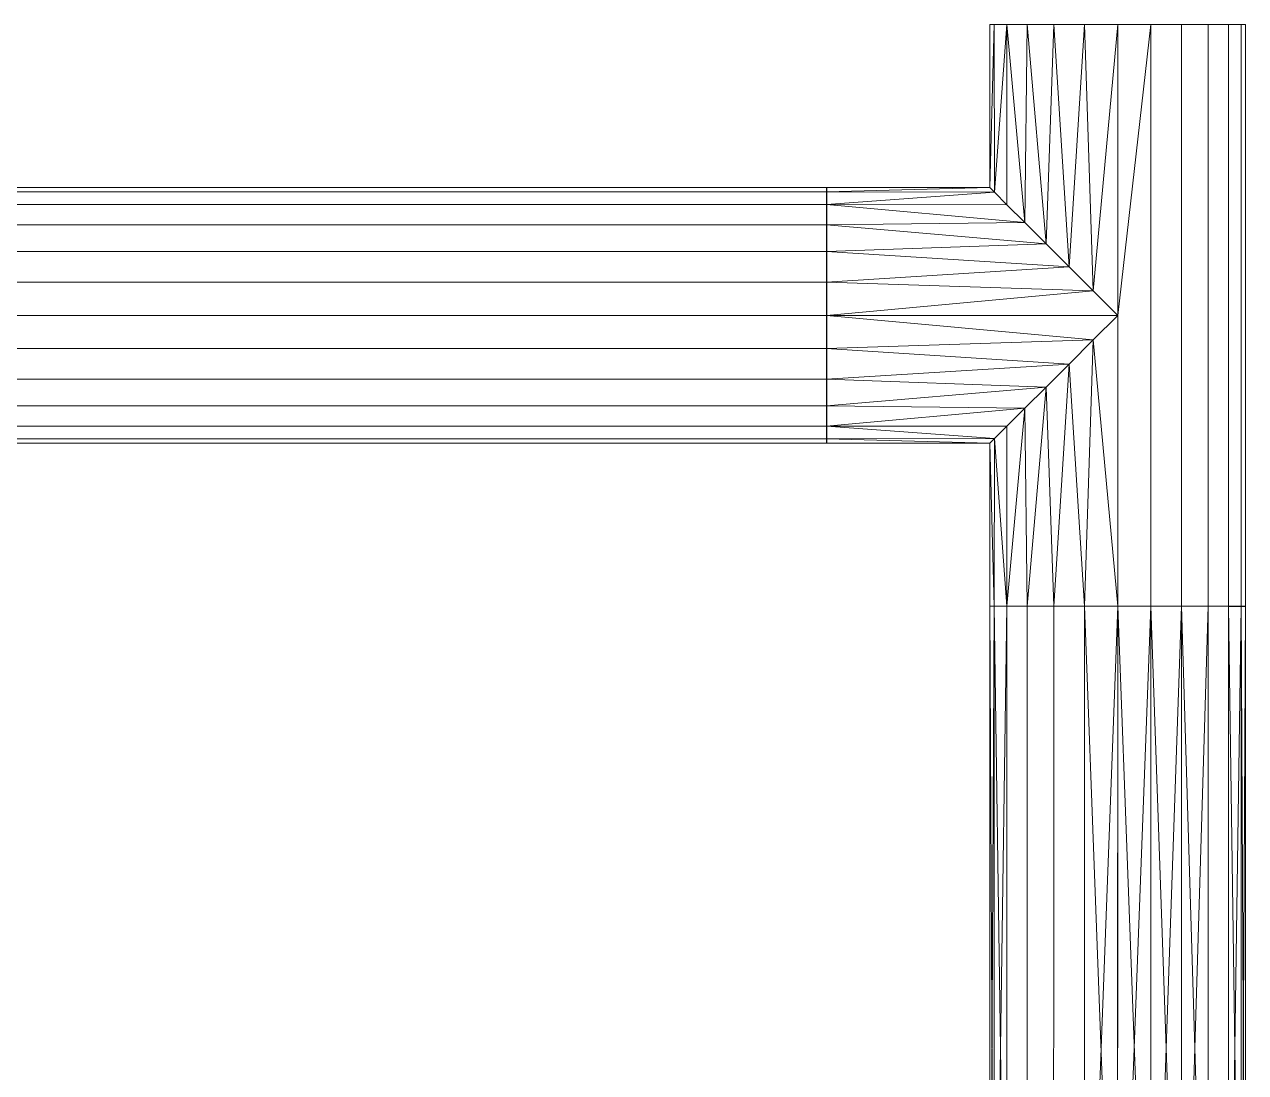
# Model space of a CAD drawing. Header units: inches. Extents: x -3325 to -59, y 5 to 733.
# Drawn here: x -1171.25 to -1164.97, y 140.47 to 145.86 of the extents above; entities that cross this region are included whole.
import ezdxf

# ---------------------------------------------------------------- set-up
doc = ezdxf.new("R2010")
doc.units = ezdxf.units.IN
doc.header["$MEASUREMENT"] = 0
doc.layers.add('P-PIPE', color=10, linetype='Continuous', lineweight=9)

# ---------------------------------------------------------------- blocks, each defined once
blk = doc.blocks.new('Tee - Welded - Generic - Standard-1086689-06 - Fifth Level')
at = {"layer": 'P-PIPE'}
mesh = blk.add_polyface(dxfattribs=at)
corners = [(-1.4961, -0.6575), (-1.4961, -0.6351, 0.1702), (-1.4961, -0.5694, 0.3287), (-1.4961, -0.4649, 0.4649), (-1.4961, -0.3287, 0.5694), (-1.4961, -0.1702, 0.6351), (-1.4961, 0, 0.6575), (-1.4961, 0.1702, 0.6351), (-1.4961, 0.3287, 0.5694), (-1.4961, 0.4649, 0.4649), (-1.4961, 0.5694, 0.3287), (-1.4961, 0.6351, 0.1702), (-1.4961, 0.6575), (-1.4961, 0.6351, -0.1702), (-1.4961, 0.5694, -0.3287), (-1.4961, 0.4649, -0.4649), (-1.4961, 0.3287, -0.5694), (-1.4961, 0.1702, -0.6351), (-1.4961, 0, -0.6575), (-1.4961, -0.1702, -0.6351), (-1.4961, -0.3287, -0.5694), (-1.4961, -0.4649, -0.4649), (-1.4961, -0.5694, -0.3287), (-1.4961, -0.6351, -0.1702)]
mesh.append_faces([[corners[k] for k in face] for face in [(20, 17, 18, 19)]], dxfattribs={"vtx0": -1})
mesh.append_faces([[corners[k] for k in face] for face in [(23, 17, 20), (11, 23, 8, 10)]], dxfattribs={"vtx0": -1, "vtx1": -1, "vtx2": -1})
mesh.append_faces([[corners[k] for k in face] for face in [(17, 23, 11, 14)]], dxfattribs={"vtx0": -1, "vtx1": -1, "vtx2": -1, "vtx3": -1})
mesh.append_faces([[corners[k] for k in face] for face in [(16, 17, 14, 15), (9, 10, 8)]], dxfattribs={"vtx1": -1})
mesh.append_faces([[corners[k] for k in face] for face in [(7, 8, 3, 6)]], dxfattribs={"vtx1": -1, "vtx2": -1})
mesh.append_faces([[corners[k] for k in face] for face in [(23, 0, 3, 8)]], dxfattribs={"vtx1": -1, "vtx2": -1, "vtx3": -1})
mesh.append_faces([[corners[k] for k in face] for face in [(12, 13, 14, 11)]], dxfattribs={"vtx2": -1})
mesh.append_faces([[corners[k] for k in face] for face in [(20, 21, 22, 23), (0, 1, 2, 3), (3, 4, 5, 6)]], dxfattribs={"vtx3": -1})
mesh = blk.add_polyface(dxfattribs=at)
corners = [(-1.4961, 0.6575), (-1.4961, 0.6351, 0.1702), (-1.4961, 0.5694, 0.3287), (-1.4961, 0.4649, 0.4649), (-1.4961, 0.3287, 0.5694), (-1.4961, 0.1702, 0.6351), (-1.4961, 0, 0.6575), (-1.4961, -0.1702, 0.6351), (-1.4961, -0.3287, 0.5694), (-1.4961, -0.4649, 0.4649), (-1.4961, -0.5694, 0.3287), (-1.4961, -0.6351, 0.1702), (-1.4961, -0.6575), (-0.6575, -0.6575), (-0.6336, -0.6336, 0.1755), (-0.5691, -0.5691, 0.3293), (-0.4771, -0.4771, 0.4524), (-0.3685, -0.3685, 0.5445), (-0.2501, -0.2501, 0.608), (-0.1263, -0.1263, 0.6452), (0, 0, 0.6575), (0.1263, -0.1263, 0.6452), (0.2501, -0.2501, 0.608), (0.3685, -0.3685, 0.5445), (0.4771, -0.4771, 0.4524), (0.5691, -0.5691, 0.3293), (0.6336, -0.6336, 0.1755), (0.6575, -0.6575), (1.4961, -0.6575), (1.4961, -0.6351, 0.1702), (1.4961, -0.5694, 0.3287), (1.4961, -0.4649, 0.4649), (1.4961, -0.3287, 0.5694), (1.4961, -0.1702, 0.6351), (1.4961, 0, 0.6575), (1.4961, 0.1702, 0.6351), (1.4961, 0.3287, 0.5694), (1.4961, 0.4649, 0.4649), (1.4961, 0.5694, 0.3287), (1.4961, 0.6351, 0.1702), (1.4961, 0.6575)]
mesh.append_faces([[corners[k] for k in face] for face in [(13, 11, 12)]], dxfattribs={"vtx0": -1})
mesh.append_faces([[corners[k] for k in face] for face in [(27, 29, 26), (25, 30, 24), (11, 14, 10), (9, 17, 8), (16, 10, 15), (23, 32, 22), (21, 34, 20), (22, 33, 21), (33, 22, 32), (19, 7, 18), (7, 19, 6)]], dxfattribs={"vtx0": -1, "vtx1": -1})
mesh.append_faces([[corners[k] for k in face] for face in [(30, 25, 26), (24, 30, 31), (8, 17, 18), (21, 33, 34), (18, 7, 8), (20, 5, 6)]], dxfattribs={"vtx0": -1, "vtx2": -1})
mesh.append_faces([[corners[k] for k in face] for face in [(20, 34, 35, 5)]], dxfattribs={"vtx0": -1, "vtx2": -1, "vtx3": -1})
mesh.append_faces([[corners[k] for k in face] for face in [(28, 29, 27)]], dxfattribs={"vtx1": -1})
mesh.append_faces([[corners[k] for k in face] for face in [(29, 30, 26), (31, 32, 23), (23, 24, 31), (13, 14, 11), (14, 15, 10), (16, 17, 9), (9, 10, 16), (19, 20, 6)]], dxfattribs={"vtx1": -1, "vtx2": -1})
mesh.append_faces([[corners[k] for k in face] for face in [(38, 39, 1, 2), (36, 37, 3, 4), (37, 38, 2, 3), (35, 36, 4, 5)]], dxfattribs={"vtx1": -1, "vtx3": -1})
mesh.append_faces([[corners[k] for k in face] for face in [(39, 40, 0, 1)]], dxfattribs={"vtx3": -1})
mesh = blk.add_polyface(dxfattribs=at)
corners = [(-1.4961, -0.6575), (-1.4961, -0.6351, -0.1702), (-1.4961, -0.5694, -0.3287), (-1.4961, -0.4649, -0.4649), (-1.4961, -0.3287, -0.5694), (-1.4961, -0.1702, -0.6351), (-1.4961, 0, -0.6575), (-1.4961, 0.1702, -0.6351), (-1.4961, 0.3287, -0.5694), (-1.4961, 0.4649, -0.4649), (-1.4961, 0.5694, -0.3287), (-1.4961, 0.6351, -0.1702), (-1.4961, 0.6575), (1.4961, 0.6575), (1.4961, 0.6351, -0.1702), (1.4961, 0.5694, -0.3287), (1.4961, 0.4649, -0.4649), (1.4961, 0.3287, -0.5694), (1.4961, 0.1702, -0.6351), (1.4961, 0, -0.6575), (1.4961, -0.1702, -0.6351), (1.4961, -0.3287, -0.5694), (1.4961, -0.4649, -0.4649), (1.4961, -0.5694, -0.3287), (1.4961, -0.6351, -0.1702), (1.4961, -0.6575), (0.6575, -0.6575), (0.6336, -0.6336, -0.1755), (0.5691, -0.5691, -0.3293), (0.4771, -0.4771, -0.4524), (0.3685, -0.3685, -0.5445), (0.2501, -0.2501, -0.608), (0.1263, -0.1263, -0.6452), (0, 0, -0.6575), (-0.1263, -0.1263, -0.6452), (-0.2501, -0.2501, -0.608), (-0.3685, -0.3685, -0.5445), (-0.4771, -0.4771, -0.4524), (-0.5691, -0.5691, -0.3293), (-0.6336, -0.6336, -0.1755), (-0.6575, -0.6575)]
mesh.append_faces([[corners[k] for k in face] for face in [(1, 40, 0)]], dxfattribs={"vtx0": -1})
mesh.append_faces([[corners[k] for k in face] for face in [(33, 19, 32), (6, 34, 5), (32, 20, 31), (24, 27, 23), (27, 24, 26), (36, 4, 35), (3, 37, 2), (38, 2, 37), (21, 31, 20)]], dxfattribs={"vtx0": -1, "vtx1": -1})
mesh.append_faces([[corners[k] for k in face] for face in [(35, 4, 5), (6, 33, 34), (23, 28, 29), (29, 22, 23), (21, 30, 31), (23, 27, 28), (36, 3, 4), (3, 36, 37), (39, 1, 2)]], dxfattribs={"vtx0": -1, "vtx2": -1})
mesh.append_faces([[corners[k] for k in face] for face in [(13, 14, 11, 12)]], dxfattribs={"vtx1": -1})
mesh.append_faces([[corners[k] for k in face] for face in [(19, 20, 32), (34, 35, 5), (6, 7, 33), (21, 22, 30), (29, 30, 22), (39, 40, 1), (38, 39, 2)]], dxfattribs={"vtx1": -1, "vtx2": -1})
mesh.append_faces([[corners[k] for k in face] for face in [(18, 19, 33, 7)]], dxfattribs={"vtx1": -1, "vtx2": -1, "vtx3": -1})
mesh.append_faces([[corners[k] for k in face] for face in [(15, 16, 9, 10), (14, 15, 10, 11), (16, 17, 8, 9), (17, 18, 7, 8)]], dxfattribs={"vtx1": -1, "vtx3": -1})
mesh.append_faces([[corners[k] for k in face] for face in [(24, 25, 26)]], dxfattribs={"vtx2": -1})
mesh = blk.add_polyface(dxfattribs=at)
corners = [(1.4961, -0.6575), (1.4961, -0.6351, -0.1702), (1.4961, -0.5694, -0.3287), (1.4961, -0.4649, -0.4649), (1.4961, -0.3287, -0.5694), (1.4961, -0.1702, -0.6351), (1.4961, 0, -0.6575), (1.4961, 0.1702, -0.6351), (1.4961, 0.3287, -0.5694), (1.4961, 0.4649, -0.4649), (1.4961, 0.5694, -0.3287), (1.4961, 0.6351, -0.1702), (1.4961, 0.6575), (1.4961, 0.6351, 0.1702), (1.4961, 0.5694, 0.3287), (1.4961, 0.4649, 0.4649), (1.4961, 0.3287, 0.5694), (1.4961, 0.1702, 0.6351), (1.4961, 0, 0.6575), (1.4961, -0.1702, 0.6351), (1.4961, -0.3287, 0.5694), (1.4961, -0.4649, 0.4649), (1.4961, -0.5694, 0.3287), (1.4961, -0.6351, 0.1702)]
mesh.append_faces([[corners[k] for k in face] for face in [(7, 5, 6), (10, 8, 9), (4, 2, 3), (16, 14, 15), (23, 21, 22)]], dxfattribs={"vtx0": -1})
mesh.append_faces([[corners[k] for k in face] for face in [(1, 5, 0)]], dxfattribs={"vtx0": -1, "vtx1": -1})
mesh.append_faces([[corners[k] for k in face] for face in [(5, 10, 11, 0), (23, 12, 13, 21)]], dxfattribs={"vtx0": -1, "vtx2": -1, "vtx3": -1})
mesh.append_faces([[corners[k] for k in face] for face in [(21, 16, 17, 18)]], dxfattribs={"vtx0": -1, "vtx3": -1})
mesh.append_faces([[corners[k] for k in face] for face in [(7, 8, 10, 5), (13, 14, 16, 21)]], dxfattribs={"vtx1": -1, "vtx2": -1, "vtx3": -1})
mesh.append_faces([[corners[k] for k in face] for face in [(4, 5, 1, 2), (23, 0, 11, 12)]], dxfattribs={"vtx1": -1, "vtx3": -1})
mesh.append_faces([[corners[k] for k in face] for face in [(19, 20, 21, 18)]], dxfattribs={"vtx2": -1})
mesh = blk.add_polyface(dxfattribs=at)
corners = [(-0.6575, -1.4961), (-0.6351, -1.4961, 0.1702), (-0.5694, -1.4961, 0.3287), (-0.4649, -1.4961, 0.4649), (-0.3287, -1.4961, 0.5694), (-0.1702, -1.4961, 0.6351), (0, -1.4961, 0.6575), (0.1702, -1.4961, 0.6351), (0.3287, -1.4961, 0.5694), (0.4649, -1.4961, 0.4649), (0.5694, -1.4961, 0.3287), (0.6351, -1.4961, 0.1702), (0.6575, -1.4961), (0.6575, -0.6575), (0.6336, -0.6336, 0.1755), (0.5691, -0.5691, 0.3293), (0.4771, -0.4771, 0.4524), (0.3685, -0.3685, 0.5445), (0.2501, -0.2501, 0.608), (0.1263, -0.1263, 0.6452), (0, 0, 0.6575), (-0.1263, -0.1263, 0.6452), (-0.2501, -0.2501, 0.608), (-0.3685, -0.3685, 0.5445), (-0.4771, -0.4771, 0.4524), (-0.5691, -0.5691, 0.3293), (-0.6336, -0.6336, 0.1755), (-0.6575, -0.6575)]
mesh.append_faces([[corners[k] for k in face] for face in [(13, 11, 12)]], dxfattribs={"vtx0": -1})
mesh.append_faces([[corners[k] for k in face] for face in [(22, 5, 21), (24, 3, 23), (8, 18, 7), (17, 9, 16)]], dxfattribs={"vtx0": -1, "vtx1": -1})
mesh.append_faces([[corners[k] for k in face] for face in [(24, 2, 3), (26, 1, 2), (22, 4, 5), (6, 20, 21), (21, 5, 6), (19, 6, 7), (16, 9, 10), (17, 8, 9), (6, 19, 20)]], dxfattribs={"vtx0": -1, "vtx2": -1})
mesh.append_faces([[corners[k] for k in face] for face in [(26, 27, 1), (3, 4, 23), (25, 26, 2), (24, 25, 2), (22, 23, 4), (10, 11, 14), (18, 19, 7), (17, 18, 8), (13, 14, 11), (15, 16, 10), (14, 15, 10)]], dxfattribs={"vtx1": -1, "vtx2": -1})
mesh.append_faces([[corners[k] for k in face] for face in [(27, 0, 1)]], dxfattribs={"vtx2": -1})
mesh = blk.add_polyface(dxfattribs=at)
corners = [(0.6575, -1.4961), (0.6351, -1.4961, -0.1702), (0.5694, -1.4961, -0.3287), (0.4649, -1.4961, -0.4649), (0.3287, -1.4961, -0.5694), (0.1702, -1.4961, -0.6351), (0, -1.4961, -0.6575), (-0.1702, -1.4961, -0.6351), (-0.3287, -1.4961, -0.5694), (-0.4649, -1.4961, -0.4649), (-0.5694, -1.4961, -0.3287), (-0.6351, -1.4961, -0.1702), (-0.6575, -1.4961), (-0.6575, -0.6575), (-0.6336, -0.6336, -0.1755), (-0.5691, -0.5691, -0.3293), (-0.4771, -0.4771, -0.4524), (-0.3685, -0.3685, -0.5445), (-0.2501, -0.2501, -0.608), (-0.1263, -0.1263, -0.6452), (0, 0, -0.6575), (0.1263, -0.1263, -0.6452), (0.2501, -0.2501, -0.608), (0.3685, -0.3685, -0.5445), (0.4771, -0.4771, -0.4524), (0.5691, -0.5691, -0.3293), (0.6336, -0.6336, -0.1755), (0.6575, -0.6575)]
mesh.append_faces([[corners[k] for k in face] for face in [(13, 11, 12)]], dxfattribs={"vtx0": -1})
mesh.append_faces([[corners[k] for k in face] for face in [(22, 5, 21), (24, 3, 23), (8, 18, 7), (17, 9, 16)]], dxfattribs={"vtx0": -1, "vtx1": -1})
mesh.append_faces([[corners[k] for k in face] for face in [(24, 2, 3), (26, 1, 2), (22, 4, 5), (6, 20, 21), (21, 5, 6), (19, 6, 7), (16, 9, 10), (17, 8, 9), (6, 19, 20)]], dxfattribs={"vtx0": -1, "vtx2": -1})
mesh.append_faces([[corners[k] for k in face] for face in [(0, 1, 27)]], dxfattribs={"vtx1": -1})
mesh.append_faces([[corners[k] for k in face] for face in [(26, 27, 1), (3, 4, 23), (25, 26, 2), (24, 25, 2), (22, 23, 4), (10, 11, 14), (18, 19, 7), (17, 18, 8), (13, 14, 11), (15, 16, 10), (14, 15, 10)]], dxfattribs={"vtx1": -1, "vtx2": -1})
mesh = blk.add_polyface(dxfattribs=at)
corners = [(-0.6575, -1.4961), (-0.6351, -1.4961, -0.1702), (-0.5694, -1.4961, -0.3287), (-0.4649, -1.4961, -0.4649), (-0.3287, -1.4961, -0.5694), (-0.1702, -1.4961, -0.6351), (0, -1.4961, -0.6575), (0.1702, -1.4961, -0.6351), (0.3287, -1.4961, -0.5694), (0.4649, -1.4961, -0.4649), (0.5694, -1.4961, -0.3287), (0.6351, -1.4961, -0.1702), (0.6575, -1.4961), (0.6351, -1.4961, 0.1702), (0.5694, -1.4961, 0.3287), (0.4649, -1.4961, 0.4649), (0.3287, -1.4961, 0.5694), (0.1702, -1.4961, 0.6351), (0, -1.4961, 0.6575), (-0.1702, -1.4961, 0.6351), (-0.3287, -1.4961, 0.5694), (-0.4649, -1.4961, 0.4649), (-0.5694, -1.4961, 0.3287), (-0.6351, -1.4961, 0.1702)]
mesh.append_faces([[corners[k] for k in face] for face in [(16, 14, 15), (13, 11, 12)]], dxfattribs={"vtx0": -1})
mesh.append_faces([[corners[k] for k in face] for face in [(0, 3, 11, 13)]], dxfattribs={"vtx0": -1, "vtx1": -1, "vtx2": -1, "vtx3": -1})
mesh.append_faces([[corners[k] for k in face] for face in [(16, 0, 13, 14), (21, 0, 16, 17)]], dxfattribs={"vtx0": -1, "vtx1": -1, "vtx3": -1})
mesh.append_faces([[corners[k] for k in face] for face in [(5, 8, 9, 11)]], dxfattribs={"vtx0": -1, "vtx2": -1, "vtx3": -1})
mesh.append_faces([[corners[k] for k in face] for face in [(17, 18, 21)]], dxfattribs={"vtx1": -1, "vtx2": -1})
mesh.append_faces([[corners[k] for k in face] for face in [(6, 7, 8, 5), (9, 10, 11), (22, 23, 0, 21), (19, 20, 21, 18)]], dxfattribs={"vtx2": -1})
mesh.append_faces([[corners[k] for k in face] for face in [(3, 4, 5, 11)]], dxfattribs={"vtx2": -1, "vtx3": -1})
mesh.append_faces([[corners[k] for k in face] for face in [(0, 1, 2, 3)]], dxfattribs={"vtx3": -1})

msp = doc.modelspace()

# ---------------------------------------------------------------- linework, layer by layer
at = {"layer": 'P-PIPE', "color": 1}
for p, q in [((-1165.625, 145.861, 1084), (-1165.625, 142.8689, 1084)), ((-1181.295, 144.365, 1084), (-1167.1211, 144.365, 1084)), ((-1181.295, 144.365, 1084), (-1167.1211, 144.365, 1084)), ((-1167.1211, 144.365, 1084), (-1165.625, 144.365, 1084)), ((-1165.625, 142.8689, 1084), (-1165.6255, 138.324, 1084)), ((-1165.625, 142.8689, 1084), (-1165.6255, 138.324, 1084))]:
    msp.add_line(p, q, dxfattribs=at)

# ---------------------------------------------------------------- block references
at = {"layer": 'P-PIPE', "color": 1, "rotation": 270}
msp.add_blockref('Tee - Welded - Generic - Standard-1086689-06 - Fifth Level', (-1165.625, 144.365, 1084), dxfattribs=at)

# ---------------------------------------------------------------- meshes
at = {"layer": 'P-PIPE', "color": 1}
mesh = msp.add_polyface(dxfattribs=at)
corners = [(-1181.295, 145.0225, 1084), (-1181.295, 145.0001, 1084.1701), (-1181.295, 144.9344, 1084.3287), (-1181.295, 144.8299, 1084.4649), (-1181.295, 144.6937, 1084.5694), (-1181.295, 144.5351, 1084.6351), (-1181.295, 144.365, 1084.6575), (-1167.121, 144.365, 1084.6575), (-1167.121, 144.5351, 1084.6351), (-1167.121, 144.6937, 1084.5694), (-1167.121, 144.8299, 1084.4649), (-1167.121, 144.9344, 1084.3287), (-1167.121, 145.0001, 1084.1701), (-1167.121, 145.0225, 1084)]
mesh.append_faces([[corners[k] for k in face] for face in [(7, 8, 5, 6)]], dxfattribs={"vtx1": -1, "color": 1})
mesh.append_faces([[corners[k] for k in face] for face in [(8, 9, 4, 5), (3, 4, 9, 10), (11, 12, 1, 2), (2, 3, 10, 11)]], dxfattribs={"vtx1": -1, "vtx3": -1, "color": 1})
mesh.append_faces([[corners[k] for k in face] for face in [(12, 13, 0, 1)]], dxfattribs={"vtx3": -1, "color": 1})
mesh = msp.add_polyface(dxfattribs=at)
corners = [(-1181.295, 144.365, 1083.3425), (-1181.295, 144.5351, 1083.3649), (-1181.295, 144.6937, 1083.4306), (-1181.295, 144.8299, 1083.535), (-1181.295, 144.9344, 1083.6713), (-1181.295, 145.0001, 1083.8298), (-1181.295, 145.0225, 1084), (-1167.121, 145.0225, 1084), (-1167.121, 145.0001, 1083.8298), (-1167.121, 144.9344, 1083.6713), (-1167.121, 144.8299, 1083.535), (-1167.121, 144.6937, 1083.4306), (-1167.121, 144.5351, 1083.3649), (-1167.121, 144.365, 1083.3425)]
mesh.append_faces([[corners[k] for k in face] for face in [(7, 8, 5, 6)]], dxfattribs={"vtx1": -1, "color": 1})
mesh.append_faces([[corners[k] for k in face] for face in [(8, 9, 4, 5), (3, 4, 9, 10), (11, 12, 1, 2), (2, 3, 10, 11)]], dxfattribs={"vtx1": -1, "vtx3": -1, "color": 1})
mesh.append_faces([[corners[k] for k in face] for face in [(12, 13, 0, 1)]], dxfattribs={"vtx3": -1, "color": 1})
mesh = msp.add_polyface(dxfattribs=at)
corners = [(-1167.121, 143.7075, 1084), (-1167.121, 143.7299, 1083.8298), (-1167.121, 143.7956, 1083.6713), (-1167.121, 143.9, 1083.535), (-1167.121, 144.0362, 1083.4306), (-1167.121, 144.1948, 1083.3649), (-1167.121, 144.365, 1083.3425), (-1167.121, 144.5351, 1083.3649), (-1167.121, 144.6937, 1083.4306), (-1167.121, 144.8299, 1083.535), (-1167.121, 144.9344, 1083.6713), (-1167.121, 145.0001, 1083.8298), (-1167.121, 145.0225, 1084), (-1167.121, 145.0001, 1084.1701), (-1167.121, 144.9344, 1084.3287), (-1167.121, 144.8299, 1084.4649), (-1167.121, 144.6937, 1084.5694), (-1167.121, 144.5351, 1084.6351), (-1167.121, 144.365, 1084.6575), (-1167.121, 144.1948, 1084.6351), (-1167.121, 144.0362, 1084.5694), (-1167.121, 143.9, 1084.4649), (-1167.121, 143.7956, 1084.3287), (-1167.121, 143.7299, 1084.1701)]
mesh.append_faces([[corners[k] for k in face] for face in [(7, 4, 5, 6), (16, 14, 15)]], dxfattribs={"vtx0": -1, "color": 1})
mesh.append_faces([[corners[k] for k in face] for face in [(8, 4, 7)]], dxfattribs={"vtx0": -1, "vtx1": -1, "color": 1})
mesh.append_faces([[corners[k] for k in face] for face in [(3, 9, 21, 0), (21, 9, 14, 16)]], dxfattribs={"vtx0": -1, "vtx1": -1, "vtx2": -1, "vtx3": -1, "color": 1})
mesh.append_faces([[corners[k] for k in face] for face in [(9, 12, 13, 14)]], dxfattribs={"vtx0": -1, "vtx3": -1, "color": 1})
mesh.append_faces([[corners[k] for k in face] for face in [(11, 12, 9, 10)]], dxfattribs={"vtx1": -1, "color": 1})
mesh.append_faces([[corners[k] for k in face] for face in [(20, 21, 16, 19)]], dxfattribs={"vtx1": -1, "vtx2": -1, "color": 1})
mesh.append_faces([[corners[k] for k in face] for face in [(3, 4, 8, 9)]], dxfattribs={"vtx1": -1, "vtx3": -1, "color": 1})
mesh.append_faces([[corners[k] for k in face] for face in [(1, 2, 3, 0), (17, 18, 19, 16)]], dxfattribs={"vtx2": -1, "color": 1})
mesh.append_faces([[corners[k] for k in face] for face in [(21, 22, 23, 0)]], dxfattribs={"vtx3": -1, "color": 1})
mesh = msp.add_polyface(dxfattribs=at)
corners = [(-1181.295, 144.365, 1084.6575), (-1181.295, 144.1948, 1084.6351), (-1181.295, 144.0362, 1084.5694), (-1181.295, 143.9, 1084.4649), (-1181.295, 143.7956, 1084.3287), (-1181.295, 143.7299, 1084.1701), (-1181.295, 143.7075, 1084), (-1167.121, 143.7075, 1084), (-1167.121, 143.7299, 1084.1701), (-1167.121, 143.7956, 1084.3287), (-1167.121, 143.9, 1084.4649), (-1167.121, 144.0362, 1084.5694), (-1167.121, 144.1948, 1084.6351), (-1167.121, 144.365, 1084.6575)]
mesh.append_faces([[corners[k] for k in face] for face in [(8, 9, 4, 5), (3, 4, 9, 10), (11, 12, 1, 2), (2, 3, 10, 11)]], dxfattribs={"vtx1": -1, "vtx3": -1, "color": 1})
mesh.append_faces([[corners[k] for k in face] for face in [(6, 7, 8, 5)]], dxfattribs={"vtx2": -1, "color": 1})
mesh.append_faces([[corners[k] for k in face] for face in [(12, 13, 0, 1)]], dxfattribs={"vtx3": -1, "color": 1})
mesh = msp.add_polyface(dxfattribs=at)
corners = [(-1181.295, 143.7075, 1084), (-1181.295, 143.7299, 1083.8298), (-1181.295, 143.7956, 1083.6713), (-1181.295, 143.9, 1083.535), (-1181.295, 144.0362, 1083.4306), (-1181.295, 144.1948, 1083.3649), (-1181.295, 144.365, 1083.3425), (-1167.121, 144.365, 1083.3425), (-1167.121, 144.1948, 1083.3649), (-1167.121, 144.0362, 1083.4306), (-1167.121, 143.9, 1083.535), (-1167.121, 143.7956, 1083.6713), (-1167.121, 143.7299, 1083.8298), (-1167.121, 143.7075, 1084)]
mesh.append_faces([[corners[k] for k in face] for face in [(7, 8, 5, 6)]], dxfattribs={"vtx1": -1, "color": 1})
mesh.append_faces([[corners[k] for k in face] for face in [(8, 9, 4, 5), (3, 4, 9, 10), (11, 12, 1, 2), (2, 3, 10, 11)]], dxfattribs={"vtx1": -1, "vtx3": -1, "color": 1})
mesh.append_faces([[corners[k] for k in face] for face in [(12, 13, 0, 1)]], dxfattribs={"vtx3": -1, "color": 1})
mesh = msp.add_polyface(dxfattribs=at)
corners = [(-1165.625, 142.8689, 1084.6575), (-1165.7952, 142.8689, 1084.6351), (-1165.9537, 142.8689, 1084.5694), (-1166.09, 142.869, 1084.4649), (-1166.1944, 142.869, 1084.3287), (-1166.2601, 142.869, 1084.1701), (-1166.2825, 142.869, 1084), (-1166.283, 138.3241, 1084), (-1166.2606, 138.3241, 1084.1701), (-1166.1949, 138.3241, 1084.3287), (-1166.0904, 138.3241, 1084.4649), (-1165.9542, 138.324, 1084.5694), (-1165.7956, 138.324, 1084.6351), (-1165.6255, 138.324, 1084.6575)]
mesh.append_faces([[corners[k] for k in face] for face in [(0, 12, 13)]], dxfattribs={"vtx0": -1, "color": 1})
mesh.append_faces([[corners[k] for k in face] for face in [(12, 0, 1)]], dxfattribs={"vtx0": -1, "vtx2": -1, "color": 1})
mesh.append_faces([[corners[k] for k in face] for face in [(8, 9, 4), (7, 8, 5), (4, 5, 8)]], dxfattribs={"vtx1": -1, "vtx2": -1, "color": 1})
mesh.append_faces([[corners[k] for k in face] for face in [(3, 4, 9, 10), (11, 12, 1, 2), (2, 3, 10, 11)]], dxfattribs={"vtx1": -1, "vtx3": -1, "color": 1})
mesh.append_faces([[corners[k] for k in face] for face in [(5, 6, 7)]], dxfattribs={"vtx2": -1, "color": 1})
mesh = msp.add_polyface(dxfattribs=at)
corners = [(-1166.2825, 142.869, 1084), (-1166.2601, 142.869, 1083.8298), (-1166.1944, 142.869, 1083.6713), (-1166.09, 142.869, 1083.535), (-1165.9537, 142.8689, 1083.4306), (-1165.7952, 142.8689, 1083.3649), (-1165.625, 142.8689, 1083.3425), (-1165.6255, 138.324, 1083.3425), (-1165.7956, 138.324, 1083.3649), (-1165.9542, 138.324, 1083.4306), (-1166.0904, 138.3241, 1083.535), (-1166.1949, 138.3241, 1083.6713), (-1166.2606, 138.3241, 1083.8298), (-1166.283, 138.3241, 1084)]
mesh.append_faces([[corners[k] for k in face] for face in [(0, 12, 13)]], dxfattribs={"vtx0": -1, "color": 1})
mesh.append_faces([[corners[k] for k in face] for face in [(2, 11, 1)]], dxfattribs={"vtx0": -1, "vtx1": -1, "color": 1})
mesh.append_faces([[corners[k] for k in face] for face in [(5, 7, 8), (1, 11, 12), (12, 0, 1)]], dxfattribs={"vtx0": -1, "vtx2": -1, "color": 1})
mesh.append_faces([[corners[k] for k in face] for face in [(6, 7, 5)]], dxfattribs={"vtx1": -1, "color": 1})
mesh.append_faces([[corners[k] for k in face] for face in [(8, 9, 4, 5), (3, 4, 9, 10), (2, 3, 10, 11)]], dxfattribs={"vtx1": -1, "vtx3": -1, "color": 1})
mesh = msp.add_polyface(dxfattribs=at)
corners = [(-1166.2825, 142.869, 1084), (-1166.2601, 142.869, 1084.1701), (-1166.1944, 142.869, 1084.3287), (-1166.09, 142.869, 1084.4649), (-1165.9537, 142.8689, 1084.5694), (-1165.7952, 142.8689, 1084.6351), (-1165.625, 142.8689, 1084.6575), (-1165.4549, 142.8689, 1084.6351), (-1165.2963, 142.8689, 1084.5694), (-1165.1601, 142.8689, 1084.4649), (-1165.0556, 142.8688, 1084.3287), (-1164.9899, 142.8688, 1084.1701), (-1164.9675, 142.8688, 1084), (-1164.9899, 142.8688, 1083.8298), (-1165.0556, 142.8688, 1083.6713), (-1165.1601, 142.8689, 1083.535), (-1165.2963, 142.8689, 1083.4306), (-1165.4549, 142.8689, 1083.3649), (-1165.625, 142.8689, 1083.3425), (-1165.7952, 142.8689, 1083.3649), (-1165.9537, 142.8689, 1083.4306), (-1166.09, 142.869, 1083.535), (-1166.1944, 142.869, 1083.6713), (-1166.2601, 142.869, 1083.8298)]
mesh.append_faces([[corners[k] for k in face] for face in [(19, 17, 18), (13, 11, 12)]], dxfattribs={"vtx0": -1, "color": 1})
mesh.append_faces([[corners[k] for k in face] for face in [(4, 8, 3), (21, 16, 20)]], dxfattribs={"vtx0": -1, "vtx1": -1, "color": 1})
mesh.append_faces([[corners[k] for k in face] for face in [(15, 3, 11), (8, 11, 3), (15, 21, 3), (13, 15, 11)]], dxfattribs={"vtx0": -1, "vtx1": -1, "vtx2": -1, "color": 1})
mesh.append_faces([[corners[k] for k in face] for face in [(23, 1, 3, 21)]], dxfattribs={"vtx0": -1, "vtx1": -1, "vtx2": -1, "vtx3": -1, "color": 1})
mesh.append_faces([[corners[k] for k in face] for face in [(20, 16, 17)]], dxfattribs={"vtx0": -1, "vtx2": -1, "color": 1})
mesh.append_faces([[corners[k] for k in face] for face in [(2, 3, 1), (6, 7, 5), (10, 11, 9), (14, 15, 13)]], dxfattribs={"vtx1": -1, "color": 1})
mesh.append_faces([[corners[k] for k in face] for face in [(4, 5, 8), (7, 8, 5), (8, 9, 11), (19, 20, 17), (15, 16, 21)]], dxfattribs={"vtx1": -1, "vtx2": -1, "color": 1})
mesh.append_faces([[corners[k] for k in face] for face in [(23, 0, 1), (21, 22, 23)]], dxfattribs={"vtx2": -1, "color": 1})
mesh = msp.add_polyface(dxfattribs=at)
corners = [(-1164.9675, 142.8688, 1084), (-1164.9899, 142.8688, 1084.1701), (-1165.0556, 142.8688, 1084.3287), (-1165.1601, 142.8689, 1084.4649), (-1165.2963, 142.8689, 1084.5694), (-1165.4549, 142.8689, 1084.6351), (-1165.625, 142.8689, 1084.6575), (-1165.6255, 138.324, 1084.6575), (-1165.4553, 138.324, 1084.6351), (-1165.2968, 138.324, 1084.5694), (-1165.1605, 138.3239, 1084.4649), (-1165.0561, 138.3239, 1084.3287), (-1164.9904, 138.3239, 1084.1701), (-1164.968, 138.3239, 1084)]
mesh.append_faces([[corners[k] for k in face] for face in [(0, 12, 13)]], dxfattribs={"vtx0": -1, "color": 1})
mesh.append_faces([[corners[k] for k in face] for face in [(5, 8, 4), (2, 11, 1)]], dxfattribs={"vtx0": -1, "vtx1": -1, "color": 1})
mesh.append_faces([[corners[k] for k in face] for face in [(5, 7, 8), (4, 8, 9), (9, 3, 4), (1, 11, 12), (12, 0, 1)]], dxfattribs={"vtx0": -1, "vtx2": -1, "color": 1})
mesh.append_faces([[corners[k] for k in face] for face in [(6, 7, 5)]], dxfattribs={"vtx1": -1, "color": 1})
mesh.append_faces([[corners[k] for k in face] for face in [(9, 10, 3)]], dxfattribs={"vtx1": -1, "vtx2": -1, "color": 1})
mesh.append_faces([[corners[k] for k in face] for face in [(2, 3, 10, 11)]], dxfattribs={"vtx1": -1, "vtx3": -1, "color": 1})
mesh = msp.add_polyface(dxfattribs=at)
corners = [(-1165.625, 142.8689, 1083.3425), (-1165.4549, 142.8689, 1083.3649), (-1165.2963, 142.8689, 1083.4306), (-1165.1601, 142.8689, 1083.535), (-1165.0556, 142.8688, 1083.6713), (-1164.9899, 142.8688, 1083.8298), (-1164.9675, 142.8688, 1084), (-1164.968, 138.3239, 1084), (-1164.9904, 138.3239, 1083.8298), (-1165.0561, 138.3239, 1083.6713), (-1165.1605, 138.3239, 1083.535), (-1165.2968, 138.324, 1083.4306), (-1165.4553, 138.324, 1083.3649), (-1165.6255, 138.324, 1083.3425)]
mesh.append_faces([[corners[k] for k in face] for face in [(0, 12, 13)]], dxfattribs={"vtx0": -1, "color": 1})
mesh.append_faces([[corners[k] for k in face] for face in [(5, 8, 4), (2, 11, 1)]], dxfattribs={"vtx0": -1, "vtx1": -1, "color": 1})
mesh.append_faces([[corners[k] for k in face] for face in [(5, 7, 8), (4, 8, 9), (1, 11, 12), (10, 2, 3), (12, 0, 1)]], dxfattribs={"vtx0": -1, "vtx2": -1, "color": 1})
mesh.append_faces([[corners[k] for k in face] for face in [(6, 7, 5)]], dxfattribs={"vtx1": -1, "color": 1})
mesh.append_faces([[corners[k] for k in face] for face in [(10, 11, 2)]], dxfattribs={"vtx1": -1, "vtx2": -1, "color": 1})
mesh.append_faces([[corners[k] for k in face] for face in [(3, 4, 9, 10)]], dxfattribs={"vtx1": -1, "vtx3": -1, "color": 1})

doc.saveas('drawing.dxf')
